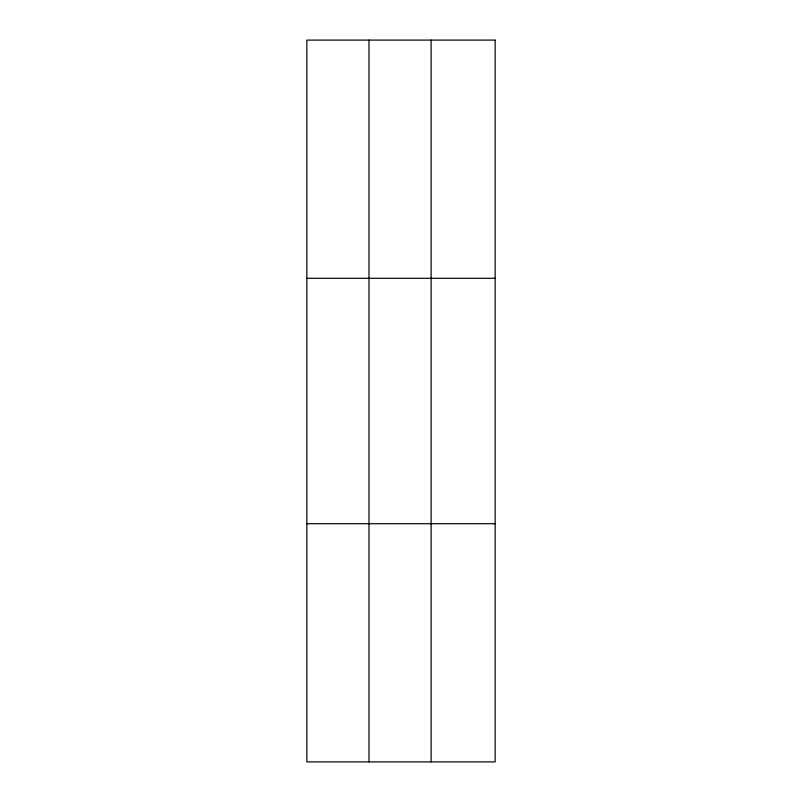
<?xml version="1.0" encoding="UTF-8"?>
<svg xmlns="http://www.w3.org/2000/svg" width="802" height="802" viewBox="0 0 802 802"><rect width="100%" height="100%" fill="white"/><g stroke="black" fill="none" stroke-linecap="round" stroke-linejoin="round"><path stroke-width="1.2" d="M368.99 40.1L368.99 761.9M431.125 40.1L431.125 761.9M306.855 278.294L495.145 278.294M306.855 523.706L495.145 523.706M495.145 40.1L495.145 761.9L306.855 761.9L306.855 40.1L495.145 40.1"/></g></svg>
